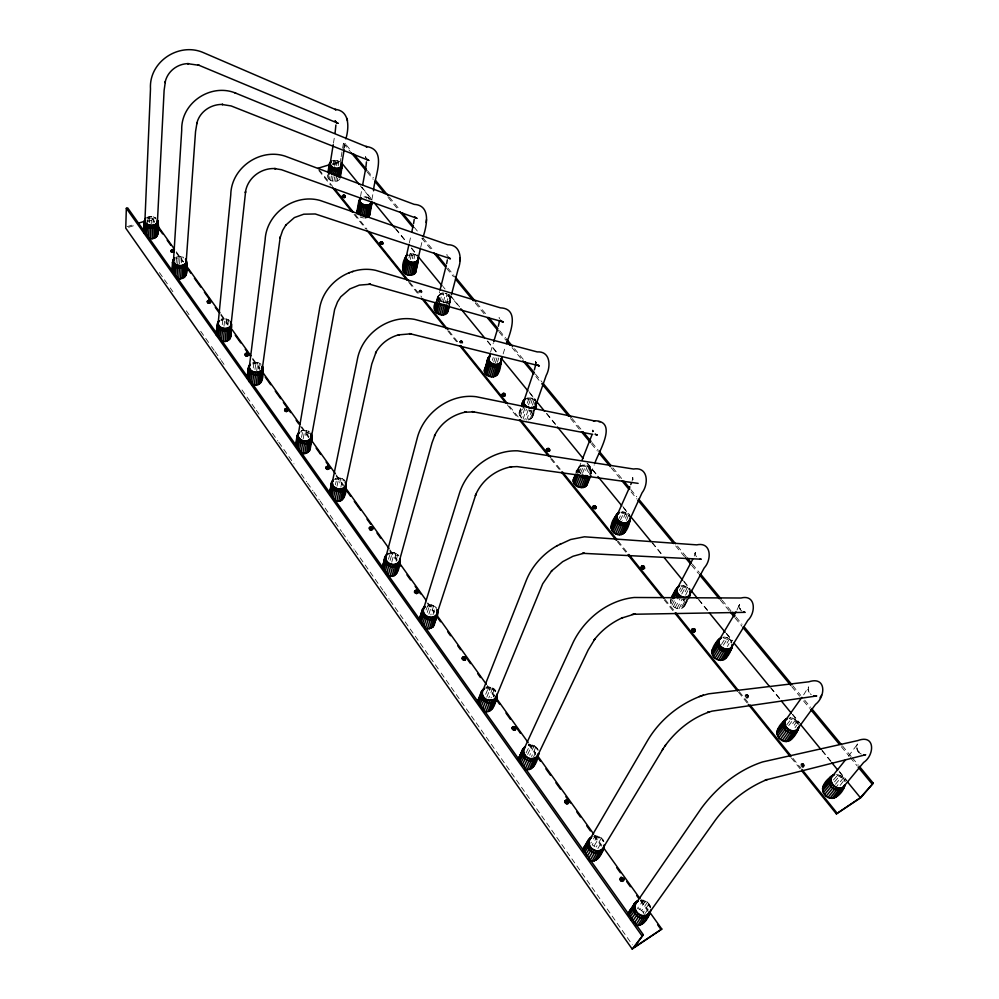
<?xml version="1.0" encoding="UTF-8"?>
<svg xmlns="http://www.w3.org/2000/svg" width="999" height="999" viewBox="0 0 999 999"><rect width="100%" height="100%" fill="white"/><g stroke="black" fill="none" stroke-linecap="round" stroke-linejoin="round"><path stroke-width="0.75" stroke-dasharray="5 3.75" d="M591.545 470.741L591.408 473.988C593.893 463.336 576.086 461.763 575.961 472.889M446.503 303.596L448.501 294.742L449.575 297.415L448.052 303.271M309.865 433.566L304.458 431.506L300.662 432.092L301.273 430.731L304.77 430.194L308.291 431.131L307.242 438.336M578.821 467.332L578.771 471.453L577.559 473.239L577.11 470.154L579.707 466.258M227.959 324.101L228.284 321.079L224.625 320.092L220.929 320.554L221.391 319.093L226.548 318.956L225.899 326.461M396.103 561.263L397.652 554.42L394.305 552.697L390.547 552.547L388.436 559.228M449.1 301.361L447.877 302.01L447.714 304.183L449.051 303.471L449.1 301.361L450.537 299.375L449.587 295.779M338.186 165.759L338.748 161.151L332.742 160.602M534.415 410.651L532.367 417.632L528.446 419.992L531.868 410.114L528.221 409.89L524.825 419.78M146.803 217.42L151.536 216.496L151.186 224.238M147.665 223.052L148.214 216.82M524.875 408.241L521.515 418.131L518.981 414.036L520.479 408.354M149.413 222.702L149.825 216.508M154.445 222.452L152.685 218.818L147.003 220.554M153.084 223.002L153.222 216.783L151.536 216.496M535.926 363.848L536.013 362.425L535.901 363.474M257.742 362.412L260.801 363.948L260.976 365.497L255.732 363.499L251.985 364.011L252.51 362.587L257.742 362.412L256.681 371.278M340.871 487.162L342.457 478.696L337.038 477.847L335.327 484.827M747.702 697.964L747.751 694.867L745.316 695.017L744.917 696.016L746.465 697.939L747.702 697.964L748.251 695.479M176.061 262.862L176.761 256.718L178.384 256.368L183.404 257.23L183.354 261.875M177.722 264.023L178.384 256.368M368.394 199.126L368.494 197.59L363.861 196.753M179.595 263.998L180.12 256.343M181.543 262.774L181.818 256.643M495.629 691.82L495.729 690.534L492.732 687.949L488.886 686.937L486.101 688.124L492.382 689.023L495.629 691.82L493.556 696.915M432.992 614.71L435.239 606.743L431.818 604.969L428.009 604.832L426.024 609.964M803.458 767.12L803.483 763.923L800.948 764.023L800.561 765.084L802.197 767.107L803.458 767.12L804.008 764.56M447.877 302.01C440.309 306.031 433.304 292.382 443.956 293.032L441.595 301.76M438.411 298.464L437.437 300.324L437.212 297.69L438.736 294.955M222.253 324.687L223.039 318.706M591.096 469.305L589.248 475.024M224.001 326.149L224.8 318.669M408.916 257.967L410.164 253.571L414.885 254.395L413.698 260.352M337.287 160.614L336.351 166.683M306.593 430.482L305.157 439.085M253.222 368.044L254.183 362.175M254.957 369.468L255.956 362.113M258.853 368.968L259.39 363.037M396.091 553.384L394.056 561.513M462.724 342.969L462.05 340.846L459.602 341.908L461.925 343.456L462.724 342.969L462.425 341.321M533.628 756.942L537.3 748.376L534.203 745.691L528.321 744.879M366.783 198.526L367.008 197.028M590.247 467.957L587.749 474.937M340.11 178.609C337.5 183.117 329.757 181.818 327.572 177.485L328.059 174.45M333.441 143.194L334.628 135.802M328.246 178.621L328.983 174.063M329.308 179.633L329.795 176.611M330.681 180.469L331.418 175.924M333.241 164.86L334.178 160.327M332.255 181.056L333.004 176.511M334.665 166.383L335.726 160.327M421.89 292.345L421.216 290.259L418.843 291.308L421.079 292.807L421.89 292.345L421.59 290.709M333.941 181.368L334.69 176.823M335.627 181.356L336.376 176.823M327.51 175.175L327.572 177.485M337.175 181.056L337.687 178.022M340.397 161.413L340.909 158.391M341.159 156.868L343.431 143.269L344.58 142.932L351.536 151.349M343.581 148.839L344.58 142.932M592.732 431.98L592.969 430.169L593.131 431.743M344.405 148.214L345.904 139.348M533.816 400.924L534.065 399.475L530.993 397.964L527.647 397.752L526.86 399.051L530.494 399.275L533.816 400.924L532.355 405.157M301.486 437.412L302.959 430.282M303.197 438.773L304.77 430.194M340.721 478.034L338.998 486.451M494.405 689.085L491.083 697.901M360.514 196.528L362.137 187.712M371.853 199.613L373.264 192.283M433.641 605.669L430.844 614.897M337.013 486.138L338.873 477.747M413.361 253.833L412.05 259.728M626.485 520.417L628.633 514.947L624.138 512.1L622.377 511.813L619.118 518.381M409.34 242.794L411.039 235.19M410.302 259.428L411.75 253.546M420.679 247.465L422.789 238.361M589.023 466.758L585.876 475.024M436.476 300.624L438.199 296.041M436.675 300.924L437.787 296.516L439.647 294.068M437.3 301.423L439.622 291.608M438.261 302.185L440.884 293.419M439.86 301.798L442.357 293.069M443.356 302.06L445.591 293.319L447.14 293.906L445.03 302.697M448.838 304.545L451.036 296.303M449.275 305.419L450.636 298.189M449.837 304.245L450.312 296.953M645.329 913.236L650.099 905.781L647.502 902.172L641.533 899.824M390.085 560.464L392.42 552.41M532.617 398.576L530.307 405.594M391.758 562.15L394.305 552.697M535.914 746.865L531.568 756.543M632.105 481.031L632.792 477.485L633.041 479.845M597.639 836.013L592.145 844.829L597.764 848.713L602.572 840.696L602.872 839.622L601.41 838.024L595.579 835.738L590.721 843.193M670.791 598.601C669.005 602.946 672.914 607.404 677.01 608.441C684.814 610.864 686.35 600.861 689.41 596.316M419.98 292.719L419.967 290.172M685.614 595.179L688.823 588.623L687.512 587.325L682.367 585.364L679.332 590.347M490.571 352.147L493.231 343.294M492.37 360.364L493.244 357.492M627.372 513.711L624.512 520.429M460.801 343.381L460.776 340.759M493.731 362.113L495.054 357.804M495.454 362.762L497.227 357.018M497.427 362.275L498.751 357.967M503.134 353.933L505.419 346.566M427.222 612.487L429.895 604.682M428.883 614.135L431.818 604.969M492.732 687.949L488.786 697.964M518.981 414.036L521.84 405.544M519.393 415.509L522.739 405.594M520.254 416.895L523.613 407.005M527.197 403.221L529.295 397.677M523.064 419.118L526.448 409.228M528.546 404.932L530.993 397.964M526.66 420.079L530.069 410.202M532.942 414.885L530.394 410.814L531.868 406.581M534.103 404.97L535.077 402.147M530.069 419.53L533.503 409.652M532.517 413.424L533.503 410.601M531.406 418.731L534.84 408.853M532.367 417.632L535.814 407.754M591.533 472.14L590.209 474.513M587.524 465.821L584.827 472.627M803.571 765.758L802.122 765.259L802.709 763.648M730.918 640.147L731.917 641.695L731.518 643.119L728.958 639.984L723.264 637.799L724.312 636.8L726.136 637.062L730.918 640.147L727.372 646.49M798.139 722.764L797.614 724.088L794.904 720.766L789.023 718.506L790.221 717.607L793.93 718.593L797.065 721.116L798.775 724.512M439.398 302.747L440.209 300.699M485.651 694.317L488.886 686.937M486.763 697.177L490.859 687.225M576.361 473.101L578.571 467.594C582.929 464.21 590.309 467.12 591.42 472.452L590.284 475.199M579.108 467.47L580.806 463.224M577.147 473.626L580.943 465.459M578.783 473.126L582.454 464.997M649.013 903.833L643.269 912.399L644.43 914.497M580.594 473.026L584.128 464.91M582.467 473.326L585.864 465.184M519.043 412.599L520.541 410.214L525.274 408.878M590.796 473.289L594.293 464.81M744.917 696.016L747.002 694.605M694.268 556.031L695.329 552.385L696.678 556.918A7.105 6.606 -86.2 0 1 695.154 553.608L695.117 552.959L695.142 553.596A7.093 6.781 -69.8 0 0 696.628 556.868M687.512 587.325L684.19 593.768M746.465 697.939L747.789 696.603M625.836 512.737L622.24 520.729M534.203 745.691L529.72 755.281M601.41 838.024L596.191 846.99M620.404 520.029L624.138 512.1M802.197 767.107L802.809 765.746M438.224 301.611L439.135 299.65M526.073 752.946L530.269 744.667M527.659 754.482L532.28 744.942M848.476 756.168L857.055 744.717L857.354 750.199L861.737 754.295A7.905 7.33 59.5 0 1 856.692 748.226L856.63 747.514L856.68 748.226A7.892 7.517 54.6 0 0 861.712 754.295M840.147 785.439L844.542 779.57L841.932 776.373L836.4 774.237M449.051 303.471L450.611 301.323L450.537 299.375M729.557 638.798L725.137 646.303M797.065 721.116L792.107 728.308M748.476 696.103L747.751 694.867M335.339 478.334L334.653 479.645L338.499 479.008L342.382 480.032M736.975 610.064L739.16 605.169L740.634 609.914A7.28 6.831 84.9 0 1 739.048 606.493L738.998 605.831L739.035 606.48A7.243 7.03 -82 0 0 741.957 611.126M670.391 601.848L671.778 599.25M670.953 603.571L673.026 599.675M671.977 605.194L674.75 599.999M680.569 591.945L684.165 585.639M673.401 606.605L678.271 597.514M681.768 593.968L685.926 586.313M675.112 607.704L680.007 598.638M677.01 608.441L681.917 599.363L685.764 599.512L680.831 608.578M678.97 608.728L683.89 599.662M685.164 604.095L686.5 599.8M682.479 607.979L687.424 598.913M683.816 606.98L688.761 597.914M684.727 605.656L689.685 596.59M856.343 746.191L857.604 743.943M437.087 298.988L438.086 297.24M419.343 290.634L420.579 290.047M594.28 845.666L599.625 836.787M721.44 644.43L726.136 637.062M723.376 645.167L727.921 637.749M647.502 902.172L641.645 910.601L643.269 912.399M856.705 745.454L857.217 744.617M843.418 777.846L837.05 785.901M388.823 553.084L388.037 554.308L391.933 553.571L397.614 555.756M795.629 719.692L790.559 726.773M419.093 292.133L419.817 291.059M643.631 900.087L637.487 908.366L639.672 909.227L645.666 900.886M803.646 694.867L808.528 686.825L808.216 689.822L809.852 693.343A7.617 7.155 68.4 0 1 808.166 689.76L808.104 689.06L808.141 689.747A7.592 7.355 65.8 0 0 811.25 694.655M459.89 342.769L460.651 341.708M786.737 724.824L792.082 717.881M788.735 725.586L793.93 718.593M795.004 727.697L796.74 725.299M577.085 471.69L578.346 470.017M460.102 341.208L461.401 340.634M833.416 779.969L838.298 774.512M577.11 470.154L578.359 468.618M834.515 781.917L840.184 775.236M835.451 784.302L841.932 776.373M745.366 697.165L746.103 695.429M801.048 766.295L802.122 765.259M418.843 291.308L419.667 290.572M802.035 763.623L803.483 763.923M459.602 341.908L460.489 341.183M461.201 342.07L462.362 341.82M420.354 291.421L421.503 291.196M438.786 295.554C442.582 293.182 448.301 294.705 450.362 298.689M800.561 765.084L801.822 764.535M127.098 226.636L134.203 224.463M331.993 163.973L338.998 161.838M128.584 227.285L135.652 225.112M146.965 221.653L152.635 219.917M332.53 164.835L339.885 162.575M408.004 255.357L411.313 254.982L416.158 256.793M176.361 258.229L180.007 257.829L183.579 258.791M147.864 218.369L151.473 218.007L156.406 219.855M745.316 695.017L746.353 694.829M800.948 764.023L802.06 763.898M427.285 605.943L431.431 606.093L435.139 608.016M333.728 161.826L338.686 162.725M640.496 900.461L646.977 903.009L649.8 906.93M594.655 836.488L599.05 837.624L602.572 840.696M529.507 745.566L533.766 746.678L537.125 749.575M681.418 586.438L685.264 587.462L688.423 589.984M621.553 512.986L625.312 513.986L628.334 516.371M363.524 218.007L360.202 217.095M420.354 290.434L422.028 291.546M461.126 340.984L462.837 342.133M746.403 694.642L747.639 695.067M153.222 216.783L156.069 218.194M226.548 318.956L229.558 320.467M837.162 775.336L841.108 777.372L843.93 780.831M338.748 161.151L340.01 161.913M368.494 197.59L370.791 199.338M414.885 254.395L417.27 256.231M528.846 409.84L530.394 410.814M308.291 431.131L309.752 432.092M342.457 478.696L345.117 480.944M639.672 909.227L641.645 910.601M746.378 696.116L747.04 696.59M534.065 399.475L535.227 400.611M397.652 554.42L398.876 555.744M435.239 606.743L436.513 608.116M367.432 170.604L373.389 177.822M389.298 197.078L400.224 210.327M414.135 227.173L418.119 231.98M423.077 237.999L434.016 251.236M447.927 268.094L453.883 275.312M476.748 302.984L487.674 316.233M499.6 330.669L505.569 337.887M514.51 348.726L523.451 359.553M535.377 374.001L542.332 382.417M572.14 418.519L581.093 429.358M592.02 442.594L597.976 449.812M612.887 467.869L622.827 479.907M630.781 489.535L636.738 496.753M677.484 546.091L686.425 556.93M692.382 564.148L699.35 572.564M722.202 600.249L731.143 611.076M736.113 617.095L742.07 624.325M792.756 685.701L800.711 695.329M804.682 700.137L810.639 707.354M842.444 745.866L851.385 756.705M852.384 757.904L858.341 765.122M343.431 143.269L350.374 151.686M367.232 172.115L373.176 179.333M388.062 197.365L397.977 209.378M421.778 238.237L432.692 251.461M446.578 268.281L453.521 276.698M475.337 303.147L485.252 315.16M499.138 331.993L506.081 340.409M512.037 347.615L521.953 359.64M535.839 376.473L540.796 382.48M570.554 418.544L579.482 429.358M591.383 443.781L597.327 450.999M611.213 467.819L621.128 479.845M631.056 491.87L637 499.075M675.686 545.953L684.602 556.78M691.545 565.197L698.488 573.601M720.316 600.049L729.245 610.864M735.189 618.081L742.132 626.498M791.72 686.6L799.662 696.216M803.621 701.023L809.577 708.229M841.308 746.703L849.25 756.318M850.236 757.517L857.179 765.933M362.1 187.5L371.978 199.588M395.679 228.584L406.543 241.87M411.476 247.914L417.407 255.17M443.081 286.588L445.054 288.998M450.986 296.253L459.865 307.13M487.524 340.959L497.402 353.034M529.008 391.708L535.914 400.162M546.778 413.449L556.655 425.537M587.275 462.999L598.139 476.286M622.827 506.493L629.745 514.947M652.459 542.744L663.324 556.031M684.065 581.406L689.984 588.661M698.875 599.525L707.767 610.401M726.523 633.366L732.454 640.609M770.966 687.737L780.843 699.824M792.694 714.322L799.612 722.776M822.327 750.561L831.218 761.438M839.11 771.103L847.015 780.768M360.127 185.552L371.965 200.037M395.654 229.021L406.506 242.295M411.438 248.339L417.357 255.582M448.926 294.218L459.777 307.492M487.412 341.296L497.277 353.371M529.832 393.219L535.751 400.462M546.603 413.736L556.468 425.811M587.05 463.236L596.927 475.312M623.563 507.904L629.482 515.147M652.172 542.919L663.024 556.206M683.741 581.555L689.66 588.798M698.551 599.662L707.429 610.526M726.173 633.466L732.092 640.709M770.566 687.799L780.431 699.874M792.269 714.36L799.175 722.814M821.877 750.586L830.756 761.45M839.635 772.314L846.54 780.768M803.308 764.06L804.183 765.134M318.968 169.48L332.655 186.476M355.144 214.41L366.87 228.983M409.877 282.405L421.615 296.978M448.976 330.981L458.753 343.132M509.59 406.281L519.368 418.419M551.623 458.491L561.401 470.641M618.094 541.071L627.872 553.209M665.009 599.363L674.787 611.5M739.297 691.645L748.101 702.584M793.069 758.441L800.886 768.156M318.806 170.554L330.544 185.14M354.033 214.335L365.771 228.921M408.816 282.43L419.58 295.816M447.952 331.081L457.742 343.244M507.642 405.269L518.406 418.643M550.686 458.778L560.476 470.929M617.22 541.47L626.997 553.633M664.185 599.85L673.963 612M738.536 692.27L747.352 703.221M791.37 757.941L800.174 768.893M152.685 218.818L154.495 221.353M176.323 251.798L183.591 261.938M220.866 313.936L228.147 324.088M252.685 358.329L259.965 368.481M301.785 426.823L309.053 436.963M336.326 475.012L343.606 485.164M389.972 549.85L397.252 559.989M428.159 603.109L434.528 611.987M487.25 685.551L494.53 695.704M529.07 743.893L535.439 752.771M594.53 835.214L601.81 845.354M640.908 899.899L648.176 910.039M176.249 252.872L182.605 261.75M220.754 314.997L228.009 325.137M252.535 359.365L259.802 369.505M300.674 426.548L308.853 437.962M336.101 475.986L343.369 486.126M389.685 550.786L396.953 560.926M426.923 602.759L434.19 612.899M486.875 686.425L494.13 696.565M528.646 744.73L535.914 754.869M594.043 836.001L601.311 846.153M640.371 900.661L648.538 912.062M159.415 272.565L169.281 286.601M170.18 287.874L172.877 291.696M186.338 310.826L189.023 314.66M200.699 331.243L210.564 345.279M211.463 346.553L214.161 350.374M215.06 351.648L220.442 359.303M221.341 360.577L224.026 364.41M241.983 389.922L255.444 409.053M256.331 410.327L259.028 414.16M272.49 433.291L277.872 440.946M278.771 442.22L294.031 463.911M301.211 474.113L306.593 481.768M307.492 483.041L312.874 490.696M313.773 491.97L319.156 499.625M320.055 500.899L341.596 531.518M342.495 532.792L347.877 540.447M348.776 541.72L354.158 549.375M355.057 550.649L382.879 590.197M383.778 591.47L389.16 599.125M390.06 600.399L440.309 671.827M441.208 673.101L475.312 721.578M476.211 722.851L632.367 944.817M688.823 588.623L689.785 590.122M683.491 599.075L685.089 602.397M628.633 514.947L629.532 516.346M578.771 471.453L579.632 472.814M602.872 839.622L603.896 841.483M537.3 748.376L538.249 750.112M536.026 362.912L535.839 361.925L535.951 363.024M844.542 779.57L845.216 781.405M650.099 905.781L650.686 907.879M748.263 696.166L748.501 697.24M804.033 765.296L804.232 766.345M154.77 217.37L154.982 218.956M228.172 319.568L228.284 321.079M421.029 291.471L421.079 292.807M499.1 317.407L499.088 317.395A6.469 5.619 -58 0 0 499.5 318.893M446.89 254.508L446.878 254.495A6.319 5.207 -68.2 0 0 447.315 255.969M343.956 479.695L344.006 481.106M461.875 342.12L461.925 343.456M450.012 300.462L450.037 302.497M369.78 198.364L369.792 199.987M332.892 160.777A5.794 3.859 11 0 1 339.81 162.038M147.003 217.595A6.281 4.333 5.2 0 1 155.844 218.331M363.948 196.953A5.869 3.996 11.9 0 1 370.554 199.413M175.549 257.517A6.369 4.495 5.7 0 1 183.229 257.405M365.909 157.879A6.056 4.895 -56.6 0 1 365.572 156.531L365.584 156.543A6.069 4.77 -66.8 0 0 365.971 157.917M680.781 585.776A6.918 5.407 29.2 0 1 689.497 590.184M485.389 688.049A7.393 6.381 24.4 0 1 495.442 690.684M722.702 637.237A7.105 5.582 32.5 0 1 731.63 641.758M528.446 745.204A7.592 6.618 30.2 0 1 537.924 750.199M620.804 512.187A6.681 5.157 24.8 0 1 629.245 516.408M428.109 605.132A7.155 6.031 17.7 0 1 436.226 608.254M448.314 294.88A6.094 4.358 14.7 0 1 446.303 302.148M444.767 302.185A6.094 4.358 14.7 0 1 438.386 297.265A6.094 4.358 14.7 0 1 443.981 293.256M445.542 293.519A6.094 4.358 14.7 0 1 447.015 294.081M252.672 362.799A6.593 4.945 7.6 0 1 260.577 364.111M410.252 253.783A6.006 4.208 13.5 0 1 417.033 256.318M221.541 319.305A6.506 4.758 6.7 0 1 229.32 320.617M790.284 717.919A7.43 5.819 37.6 0 1 798.438 724.512M593.731 836.338A7.955 6.943 40.1 0 1 603.558 841.583M301.436 430.956A6.743 5.245 9.4 0 1 309.528 432.255M526.336 398.376A6.356 4.745 18.9 0 1 534.977 400.711M335.514 478.571A6.856 5.457 11 0 1 344.842 481.056M535.939 362.812A6.581 5.832 -58.8 0 1 535.501 361.263L535.501 361.263A6.581 5.694 -71.1 0 0 535.988 362.837M581.043 473.851A6.543 4.995 22.2 0 1 579.944 466.458A6.543 4.995 22.2 0 1 588.836 466.933A6.543 4.995 22.2 0 1 589.959 474.325M388.998 553.334A7.03 5.794 14.5 0 1 398.589 555.869M593.056 431.655A6.756 6.169 -60.6 0 1 592.582 430.045L592.582 430.045A6.756 6.019 -74.3 0 0 593.094 431.668M836.475 774.562A7.68 5.982 40.9 0 1 844.892 781.393M641.583 900.199A8.254 7.143 46.4 0 1 650.312 907.879M739.472 604.445L739.01 606.106L739.472 604.445M632.492 478.109L632.479 478.096A6.881 6.406 -62.7 0 0 632.966 479.757A6.881 6.256 -77.7 0 1 632.492 478.109"/><path stroke-width="1.5" d="M180.582 278.796C189.286 277.497 187.687 265.509 185.739 259.141C188.062 262.213 184.54 265.722 181.331 265.734L180.582 278.796L178.709 278.833L176.86 278.521L177.872 265.472C174.738 264.947 171.566 261.064 174.226 258.242L172.49 262.375L172.015 270.08M310.889 433.291L311.651 437.537L308.429 440.721L306.606 453.084L304.782 453.583L300.849 453.371L303.084 440.984C299.513 440.284 296.204 435.976 298.726 432.604L297.14 435.527L295.654 444.343M695.217 631.193L694.492 628.858L692.145 629.058L691.72 629.994L693.206 631.83L694.417 631.88L695.217 631.193L694.967 629.445M595.541 850.948L589.847 860.951C598.376 862.786 602.909 852.159 604.445 845.491C601.922 857.816 582.617 847.177 590.334 837.961L583.154 848.663L588.96 838.898L591.795 836.75L587.424 842.944M644.555 567.32L643.081 565.809L641.545 566.283L641.483 568.219L642.519 568.931L644.517 568.344L643.793 566.058M587.462 482.08C587.562 493.069 567.632 485.489 574.712 477.247M595.154 508.728L595.242 505.894L592.619 506.993L595.154 508.728L595.953 508.141L595.679 506.431M417.969 257.367L418.156 259.69L416.695 261.588L414.285 274.076C400.124 279.595 400.299 262.287 407.467 254.508M340.996 162.849L341.695 166.021L338.986 168.269L337.937 176.511M501.211 360.115C500.611 365.896 500.299 375.149 493.556 376.823C489.71 377.322 485.039 375.137 484.303 371.029L487.974 358.329L489.91 355.856C481.818 362.075 495.504 371.416 500.599 364.548L500.849 358.816M340.584 500.849C346.403 497.327 346.641 488.561 345.879 482.367L345.304 486.713L342.757 488.711L340.584 500.849L334.752 501.198L337.35 489.011L332.929 486.088L332.105 481.668L329.47 491.995M496.391 697.414C495.854 703.746 492.032 713.786 483.853 711.463L488.174 700.436L493.856 699.874L496.99 695.766L496.353 699.288L491.545 709.69M230.607 321.566C233.017 324.7 229.67 328.546 226.273 328.621L225.112 341.471L223.214 341.533L221.316 341.208L222.752 328.371C219.455 327.784 216.234 323.763 218.843 320.741L217.083 324.987L216.346 332.567M435.889 615.846L432.817 627.235L427.31 629.095L430.781 617.569C434.94 617.994 439.073 613.848 437.362 609.69L437.699 614.822L432.817 627.235M536.426 403.234L534.84 408.853L536.338 406.443L536.026 401.885L536.338 406.443L535.352 409.265M643.718 568.98L644.255 566.62M661.813 929.058L634.165 947.364L643.319 934.739L127.672 207.904L126.336 208.304L125.749 228.147L632.192 949.05L661.813 929.058L649.999 912.574M451.436 294.792L458.104 269.255C461.938 259.927 461.288 244.705 447.839 244.718L320.267 200.512C294.73 193.157 266.271 213.299 265.122 240.097L249.325 366.883M538.673 753.496C537.812 760.389 533.828 771.565 524.975 769.467L529.82 758.815L535.576 758.179L538.673 753.845L532.754 767.544M371.715 201.536L371.016 203.596L368.868 204.97L366.783 217.657M335.889 124.987L335.102 132.842M529.82 758.815C524.687 757.741 521.103 750.848 525.087 746.678L522.714 749.337L518.131 759.802L522.714 749.337L524.025 748.151M624 879.669L623.638 878.858L621.753 879.582L621.828 877.497L620.991 877.409L620.004 879.669L620.866 880.881L622.24 881.355L624 879.669L623.376 878.034L620.991 877.409M256.156 385.152C264.335 383.803 263.212 372.714 262.55 366.396L261.825 370.304L257.617 372.465L256.156 385.152L252.297 384.915L254.046 372.24C250.637 371.603 247.39 367.482 249.962 364.323L248.451 367.207L247.065 377.61M143.656 230.12L143.981 222.327L145.679 218.269M143.731 232.979L144.318 221.079L145.13 219.955M144.418 232.667L144.942 219.305M144.942 220.492L150.487 88.886C148.776 61.551 179.208 41.821 203.609 52.722L336.064 109.79L334.965 109.353C349.75 110.514 349.026 127.335 346.154 137.862M145.479 233.778L146.316 223.826L145.342 222.802M524.025 399.9L523.476 402.422L524.662 405.07L523.613 407.005L522.327 404.133L522.914 401.386L524.912 398.901L522.914 401.386L521.49 405.631M694.417 631.88L694.954 630.107M146.816 236.239L147.627 224.663L146.316 223.826M535.814 407.754L535.901 405.769M144.63 220.467C141.334 228.234 156.793 230.969 158.242 223.501L157.63 220.354C159.078 226.985 160.215 239.76 150.25 238.736L150.874 225.549L147.627 224.663M152.098 238.724L152.597 225.524L155.619 224.6L157.767 221.553M153.846 238.361L154.208 225.2M155.369 237.7L155.619 224.6M156.568 236.763L156.731 223.739M157.305 224.076L164.111 90.422L165.359 81.656L165.072 82.605C167.133 71.566 177.41 63.599 188.499 63.636L187.562 63.661L199.126 65.31L197.977 64.86L337.949 123.252A5.957 4.733 -56.4 0 1 336.788 122.79M157.355 235.639L158.092 222.215L157.455 220.966M492.694 708.179L493.444 704.47M396.678 564.06L393.918 575.811L387.974 576.248L391.158 564.447C394.98 565.646 400.212 563.324 400.025 558.853C399.9 564.66 399.175 572.415 393.918 575.811M498.014 373.326L498.089 371.94M488.174 700.436C483.216 699.45 479.707 692.744 483.728 688.823L481.443 691.47L477.934 700.411L479.095 698.9M416.695 261.588L415.472 262.213L412.949 274.737M500.636 362.537L496.503 375.624M366.458 161.888L365.896 167.32M423.151 236.838C426.585 226.161 431.518 205.407 414.198 204.37L284.977 156.106C259.777 147.939 231.119 167.982 230.781 194.793L218.169 323.201A6.506 4.758 6.7 0 0 226.186 328.384A6.506 4.758 6.7 0 0 230.319 321.666M538.099 755.581L537.986 757.404C533.716 765.246 520.479 759.64 522.077 751.211L523.439 749.874M172.178 271.428L173.489 259.328M172.827 272.715L173.938 262.949M173.501 260.552L181.731 130.095C180.794 102.785 210.989 82.78 235.764 93.157M499.737 363.499C495.467 366.87 486.326 362.562 489.011 356.818M565.746 800.199L568.256 801.061L568.106 803.496L566.883 803.933L564.722 802.322L564.797 801.036L566.495 800.199L564.797 801.036M568.643 802.359L568.244 801.51L566.371 802.172L565.933 800.711M173.913 273.863L174.95 264.011M484.303 371.029L488.499 357.967M175.349 274.8L176.286 264.872M177.872 265.472L179.595 265.759L178.709 278.833M308.429 440.721L306.73 441.183L304.782 453.583M495.329 698.813L495.192 700.811C488.861 707.467 475.674 697.24 482.654 690.209M182.342 278.421L182.967 265.384M183.878 277.722L184.378 264.735M185.077 276.748L185.489 263.848M186.201 261.538L195.542 131.581L196.978 122.865L196.716 123.864C199.201 111.838 211.026 103.908 222.977 104.458L221.94 104.47L231.156 105.944L368.743 160.364A6.056 4.895 -56.6 0 1 366.596 159.016A6.069 4.77 -66.8 0 0 368.768 160.377M185.851 275.562L186.338 260.327M338.986 168.269L337.55 168.544L336.376 176.823M172.477 252.372L171.766 249.812L173.014 249.6L174.213 251.511L171.403 251.998L170.866 251.248L171.766 249.812M434.428 616.82L431.243 628.296M549.65 450.724L548.951 448.526L546.391 449.612L548.838 451.286L549.65 450.724L549.363 449.038M208.841 303.209L209.902 300.736L208.654 300.312L207.417 301.223L207.73 302.834L209.965 302.997L210.577 302.297L209.902 300.736M430.781 617.569C425.299 617.857 420.117 610.626 424.8 606.381L422.627 609.015L419.455 618.718M342.757 488.711L341.046 489.198L338.736 501.386M368.868 204.97L367.42 205.27L365.222 217.994M436.101 302.098C428.234 311.251 445.342 321.079 448.039 310.264M226.273 328.621L224.5 328.659L223.214 341.533M513.136 726.673L515.571 727.522L515.372 729.807L514.16 730.207L512.075 728.671L512.187 727.447L513.811 726.61L512.187 727.447M515.934 728.746L515.496 727.859L513.648 728.458L513.249 727.072M459.777 260.864L459.877 259.628M459.902 259.315L460.027 258.054M246.691 356.144L247.764 353.596L246.491 353.159L245.192 354.058L245.554 355.756L246.691 356.144L248.439 355.169L247.764 353.596M216.496 332.692L217.233 325.125M216.396 335.502L217.857 323.177M217.233 335.352L218.681 325.736M414.198 219.505L413.561 223.726M218.369 336.551L219.73 326.86M619.168 512.412C613.361 517.045 606.58 529.133 615.534 533.816C625.024 538.473 629.882 525.387 630.007 517.832M219.718 339.036L221.116 327.759M397.352 571.903L397.527 570.179M536.85 759.003L537.037 757.055M498.501 364.198L495.167 376.386M225.112 341.471L226.898 341.046L227.934 328.234M257.617 372.465L255.831 372.527L254.233 385.227M414.285 274.076L415.272 273.139L418.256 261.651L418.269 258.541M226.898 341.046L228.446 340.284L229.358 327.535M228.446 340.284L229.633 339.235L230.469 326.561M231.131 324.101L245.604 191.583L245.354 192.745C247.178 178.059 261.164 167.482 275.674 168.619L274.5 168.581L281.443 169.705L416.795 218.294M230.969 330.644L230.694 336.588L229.633 339.235M231.293 327.622L231.244 322.827M230.407 337.974L231.618 324.6M230.694 336.588L231.443 324.126M286.338 411.588L287.412 408.966L286.114 408.516L284.777 409.415L285.177 411.201L286.338 411.588L288.087 410.552L287.412 408.966M399.862 560.439L400.012 562.3C396.041 573.538 377.123 562.025 387.362 553.995M415.272 273.139L415.984 270.754M391.158 564.447C387.262 563.611 383.878 558.99 386.263 555.219M426.161 222.54L426.286 221.366M426.348 220.754L426.473 219.555M505.194 395.616L504.507 393.456L502.01 394.53L504.395 396.141L505.194 395.616L504.907 393.956M415.472 262.213L413.998 262.537L411.376 275.112M630.019 519.305L629.37 522.577C624.25 530.731 609.328 519.73 617.931 513.249M149.188 225.25L148.426 238.424L150.25 238.736M413.998 262.537C410.189 263.249 404.021 259.678 406.556 255.357M463.236 656.955L465.621 657.767L465.372 659.939L464.173 660.302L462.162 658.828L462.3 657.679L463.861 656.818L462.3 657.679M465.284 657.305L464.41 658.828L463.286 657.255M327.684 469.418L328.771 466.708L327.447 466.246L326.049 467.145L326.498 469.018L327.684 469.418L329.445 468.306L328.771 466.708M394.942 564.61L392.058 576.411M603.908 847.352L603.696 849.1L597.739 858.79M247.34 376.161L249.25 365.534M247.477 377.597L249.213 368.231M247.927 376.348L248.289 373.364M248.851 368.881L249.226 365.896L250.424 364.81M248.202 379.008L249.875 369.53M493.856 699.874L489.972 710.851M249.176 381.743L250.961 370.679M250.699 382.742L252.385 371.603M344.043 497.215L346.166 483.866M257.954 384.702L259.29 372.053M337.55 168.544L335.989 168.544L334.94 175.3M259.503 383.903L260.727 371.316M262.45 367.732L280.269 236.863L280.032 238.087L282.617 230.457L286.014 224.763L285.589 225.262L294.405 217.57L303.771 214.198L315.259 213.973L450.324 258.654A6.306 5.332 -57.3 0 1 448.002 257.168M260.702 382.804L261.825 370.304M261.888 375.587L261.451 381.481M262.287 372.615L262.887 368.144L262.15 366.733M371.091 530.119L372.352 527.947L371.591 526.885L370.329 527.11L372.59 527.884L372.852 528.933L371.091 530.119L369.88 529.707L369.38 527.734L370.829 526.848M306.73 441.183L304.907 441.271L302.822 453.683M370.092 204.395L368.107 217.045L369.705 215.11L369.593 212.712M369.106 216.171L371.603 202.198L370.167 209.715M345.979 485.352L346.203 487.262C342.782 496.715 325.249 488.798 332.779 480.307L329.845 491.77M414.51 592.145L414.66 591.058L416.933 590.222L418.219 592.282L417.644 593.231L416.446 593.556L414.51 592.145L416.158 590.184M628.433 523.813L629.595 520.654M356.743 212.799L358.841 201.086L361.188 197.615L359.702 199.388L357.018 214.023L356.918 211.626L358.529 209.703M371.016 203.596L371.128 205.657C367.145 210.302 355.557 205.757 359.702 199.388M432.692 617.407L429.37 628.933M367.42 205.27L365.846 205.27L363.811 216.508M416.446 593.556L417.557 590.671M306.606 453.084L309.353 451.036L310.314 448.089M309.353 451.036L311.875 436.113M690.109 595.017L690.321 591.695L688.761 597.914L690.384 593.269M341.046 489.198L339.21 489.31L336.75 501.498M535.576 758.179L531.181 768.768M327.997 172.14L329.208 164.548L331.518 161.139M328.296 172.927L330.02 162.825M330.12 163.898L333.204 144.668M328.983 174.063L330.706 166.009L330.07 164.96M310.976 438.836L311.176 440.884C306.356 448.027 291.533 439.81 299.088 432.954M330.582 161.888C323.364 170.167 343.993 175.262 341.87 164.972M497.015 364.598L493.556 376.823M602.872 848.963L602.572 850.836C596.266 857.641 584.053 848.863 587.837 840.634L589.285 839.56M330.294 173.576L331.693 166.945L330.706 166.009M331.668 174.413L332.954 167.72L331.693 166.945M333.254 175L334.428 168.257L332.954 167.72M689.685 596.59L689.984 594.705M643.456 922.976L649.937 913.623L650.224 911.95L645.941 915.771L641.808 915.796L635.489 925.311C643.868 926.922 649.15 916.945 650.724 909.977M339.011 177.435L340.209 167.72M464.173 660.302L464.41 658.828M341.433 165.946L344.156 149.688M340.01 176.598L341.621 163.898M295.929 445.916L297.153 438.486M298.351 433.978L319.38 310.015C322.59 283.903 350.237 264.473 375.799 270.379L500.487 307.867C520.167 308.566 510.177 333.554 506.343 343.619M447.34 259.915L446.628 263.724M296.703 447.415L298.776 438.149M297.927 448.726L299.9 439.36M369.205 528.771L370.254 527.235L369.38 527.734M299.263 451.223L301.373 440.334M412.412 262.562L409.652 275.137M499.475 321.029L498.326 326.261M844.892 784.814C843.356 793.481 831.867 804.058 824.562 794.555C818.618 786.95 827.784 777.784 834.615 774.45L831.48 776.023L822.789 786.887M308.167 452.21L309.865 439.922M311.338 437.45L334.628 309.453L337.525 301.898L340.784 296.79L349.9 288.911L359.303 285.115L370.492 284.216L369.081 284.066L502.672 321.778M311.089 440.721L311.613 434.665M310.09 449.625L312.163 437.937L311.089 434.877M249.001 366.858L248.177 368.656C248.476 377.048 265.097 376.823 262.774 367.757M357.517 210.564L358.079 207.555M358.629 204.545L360.264 198.414M362.674 184.778L365.659 168.631M358.004 213.686L360.452 202.672L359.802 201.586M514.16 730.207L514.435 728.733M833.054 775.137L830.157 777.222C825.149 784.69 837.474 794.929 843.718 788.248L845.117 784.939L837.062 796.278M844.342 786.388C838.598 792.544 827.234 783.116 831.842 776.235M359.091 214.748L361.463 203.646L360.452 202.672M360.489 215.597L362.762 204.433L361.463 203.646M362.1 216.196L364.26 204.995L362.762 204.433M628.721 521.79L627.497 522.639L622.764 534.14M373.551 190.809C373.688 178.746 388.648 149.163 365.884 146.441L367.02 146.903L234.565 92.682M492.095 700.524L488.074 711.55M695.229 630.107L694.492 628.858M369.705 215.11L371.89 203.421M382.804 243.881L382.142 241.845L379.82 242.869L382.005 244.318L382.804 243.881L382.492 242.282M393.069 564.735L390.022 576.56M417.932 591.183L416.933 590.222M325.861 468.119L326.873 466.608L326.049 467.145M725.549 658.541L731.842 648.339L732.592 644.979C730.881 651.81 725.699 663.873 716.77 659.365C707.217 654.77 714.135 643.244 719.804 638.486L717.469 641.033L711.775 651.523M329.77 493.631L332.18 484.665M332.43 481.755L357.267 359.977C361.65 334.016 388.811 314.448 414.76 319.405L537.225 351.91C550.774 351.036 550.874 366.858 546.191 375.449L536.076 404.483M330.582 495.192L332.929 486.088M566.883 803.933L567.182 802.459M331.843 496.553L334.103 487.35M333.167 499.05L335.602 488.349M649.213 913.635L648.826 915.459L641.882 924.387M535.701 364.722L534.378 369.867M797.801 729.27C791.732 735.801 779.42 724.225 786.9 718.431C780.818 722.739 772.302 732.916 780.369 739.335C788.598 746.265 796.403 735.227 798.601 727.884L797.252 731.168L789.809 740.671M342.145 499.925L344.205 487.862M345.654 485.264L371.765 364.023L376.074 352.06L375.512 353.059C380.344 343.818 389.323 337.175 399.363 334.628L398.289 334.902L411.064 333.803L409.54 333.604L539.223 365.809M343.331 498.688L345.304 486.713M601.41 850.186L596.166 860.127M587.462 475.786L583.041 487.549M345.154 197.215L344.505 195.205L342.232 196.229L344.355 197.627L345.154 197.215L344.842 195.629M402.622 269.705L406.006 256.393M402.759 268.456L405.669 256.955M402.934 270.991L406.168 258.729M406.293 256.468L409.003 244.318M411.713 232.155L413.074 226.074M403.683 272.228L406.868 259.877M404.807 273.326L407.917 260.889M495.379 364.647L491.795 376.885M533.803 758.878L529.27 769.517M406.256 274.213L409.253 261.713M622.24 881.355L622.577 879.869M732.217 646.49L730.943 649.725C725.898 654.47 716.658 649.275 717.045 642.669L718.968 639.76M284.565 410.339L285.552 408.853L284.777 409.415M407.904 274.837L410.789 262.287M417.869 259.615L420.329 248.988M415.846 272.003L418.069 259.116M173.189 260.527L172.49 262.375C173.002 269.243 185.527 270.354 186.95 263.486L186.501 261.563M627.497 522.639L625.973 523.139L621.128 534.69M726.448 657.142L726.86 655.506M434.503 309.253L436.351 301.923M434.84 310.589L437.062 301.798M440.01 290.097L446.078 266.046M435.626 311.875L437.849 303.084M436.788 313.012L439.398 302.747M438.261 313.923L440.884 303.671M439.947 314.548L442.569 304.308L444.355 304.608L441.72 314.847M244.967 354.932L245.929 353.471M443.456 314.81L446.116 304.57M445.042 314.423L447.327 305.644M446.378 313.711L448.289 306.406M447.365 312.737L448.888 306.88M447.927 311.563L449.463 305.706M647.752 914.947L647.24 916.87C637.687 923.076 626.723 905.843 637.712 900.911L634.765 903.046L627.884 914.584L634.702 905.843L636.251 902.209M343.281 197.527L343.294 195.105M382.38 566.47L385.614 556.668M382.192 568.181L385.264 556.618L386.451 555.294M382.904 568.543L385.776 559.865M385.951 556.755L417.058 438.798C423.251 413.149 449.75 393.269 476.211 396.728L594.83 420.991L593.294 420.754C620.054 420.042 597.24 453.883 594.867 463.399M383.766 570.192L386.576 561.388M385.09 571.628L387.799 562.712M490.159 700.724L485.989 711.763M386.413 574.138L389.373 563.761M729.62 650.786L731.393 647.777M798.476 727.896L798.925 726.261L798.114 729.67L791.133 739.535M395.479 574.812L398.126 563.136M399.538 560.352L431.993 442.932L435.064 434.677L434.478 435.926C440.247 423.339 452.559 414.473 466.058 412L464.697 412.25L473.813 411.863L472.165 411.6L592.682 434.328M380.906 244.231L380.919 241.746M396.653 573.476L400.187 560.576L399.825 558.828A7.03 5.794 14.5 0 1 391.233 564.173A7.03 5.794 14.5 0 1 386.576 555.369M599.612 850.961L594.23 860.963M585.776 475.886L581.231 487.662M598.863 857.067L599.437 855.044M689.135 595.928C683.416 601.748 671.528 591.246 679.12 586.051L675.624 589.485L671.478 597.302M207.168 302.048L208.104 300.599M493.693 364.373L489.985 376.586M428.846 617.282L425.237 628.796M486.788 364.485L490.122 353.621M493.681 341.82L497.677 328.534M484.69 372.44L488.773 360.539M531.843 759.09L527.147 769.754M485.514 373.788L489.547 361.788M486.738 374.975L490.684 362.887M488.261 375.936L492.095 363.773M419.73 618.406L422.627 609.015L425.399 606.568M419.293 620.504L423.077 609.19M423.414 609.278L459.128 494.255C466.471 469.293 491.496 449.925 517.732 450.836L633.503 469.018C648.513 466.508 648.726 484.19 642.057 492.807L628.583 522.215M420.092 620.991L423.301 612.524M500.849 361.301L502.222 356.88M497.477 374.575L500.774 363.336M421.004 622.702L424.138 614.11M421.953 625.524L425.412 615.496M625.973 523.139L624.275 523.251L619.293 534.815M424.1 625.362L427.023 616.57M592.057 434.615L581.942 460.389M503.246 396.066L503.221 393.381M625.024 531.992L625.499 530.531M144.131 223.626L144.768 221.653M437.262 612.936L475.949 494.18L475.349 495.616C481.406 480.469 495.779 469.455 511.75 466.708L510.239 466.933L517.007 466.595L638.136 483.366M435.239 621.041L437.724 611.363M433.978 625.824L437.599 613.024M730.169 648.751L728.621 649.338L722.564 660.227M645.941 915.771L639.934 925.274M796.578 730.319L795.928 732.317C788.735 736.875 777.709 724.762 785.676 719.48M533.891 765.946L534.515 764.073M624.275 523.251C620.017 523.151 615.109 518.856 617.057 514.385M343.893 195.005L345.317 196.491M522.452 404.545L523.888 400.299L525.237 399.5M523.826 401.186L533.653 372.103M547.677 451.211L549.313 449.587M534.902 409.24L536.388 405.007M172.665 263.711L173.339 261.763M593.968 508.678L595.167 507.38M597.614 851.21L592.082 861.238M843.131 787.499L835.763 797.489M642.519 568.931L643.756 567.619M795.029 730.968L788.136 741.37M622.502 522.964L617.382 534.515M218.044 324.488L217.282 326.423C219.505 331.855 228.734 332.742 231.543 327.41L231.181 325.412M477.272 702.185L482.042 691.857M479.595 697.627L482.604 689.959L484.203 688.811M478.171 701.56L481.955 693.631M482.979 690.384L526.286 580.382C532.192 565.621 543.606 553.346 557.367 545.554M478.608 703.496L482.367 695.416M728.621 649.338L726.872 649.5L720.679 660.401M479.595 705.319L483.279 697.102M481.031 706.905L484.615 698.563M573.251 479.807L575.449 474.288M573.226 481.331L575.986 474.438M482.317 709.402L486.276 699.7M573.688 482.879L577.01 474.625M574.612 484.353L578.483 474.725C581.181 477.934 586.5 479.32 589.972 476.56L586.001 486.176M693.206 631.83L694.48 630.506M575.923 485.651L579.807 476.024M630.744 484.59L631.505 482.704M577.534 486.675L582.355 474.962L584.028 475.599L579.345 487.362M496.066 697.252L542.719 583.741L551.96 570.491L551.386 571.128L562.674 561.675L573.014 556.256L584.278 553.134L582.529 553.309L701.236 559.215L700.124 559.003M493.956 703.209L497.077 693.993L496.99 697.502L493.344 706.393M643.918 916.058L637.749 925.598M584.677 487.05L588.623 477.435M586.95 485.002L590.921 475.387M171.403 251.998L171.928 250.749M841.57 788.199L834.078 798.238M500.599 364.548L501.136 361.376M217.382 323.601L218.132 321.903M207.73 302.834L207.954 301.099M484.39 369.655L485.926 367.357M380.319 242.245L381.518 241.633M611.063 526.673L616.62 515.721M611.076 528.271L616.633 517.195M617.357 514.522L629.807 486.75M611.575 529.882L617.095 518.693M612.537 531.418L617.994 520.104M329.021 165.684L329.832 163.873M613.886 532.754L619.255 521.341M615.534 533.816L620.791 522.315M691.72 629.994L693.756 628.608M793.256 731.168L786.225 741.595M245.554 355.756L245.791 353.996M519.18 759.365L523.376 751.735M524.35 748.313L573.226 642.207C584.615 618.881 608.029 600.174 634.203 597.489L740.996 598.014C756.193 594.105 755.868 613.061 747.801 620.367L731.905 646.341M624.1 533.229L629.845 521.116M519.68 761.388L523.826 753.608M520.704 763.298L524.787 755.369M522.19 764.934L526.161 756.88M524.038 766.208L527.884 758.066M297.165 438.648L298.052 436.763M726.872 649.5L725.037 649.225L718.706 660.114M537.774 755.406L588.161 649.999L594.992 638.811L594.143 639.934C601.585 630.207 611.588 622.577 622.739 617.582L621.49 618.119L634.178 614.21M285.177 411.201L285.427 409.403M358.678 202.273L359.54 200.474M434.627 307.954L436.188 305.819M839.784 788.411L832.142 798.476M326.498 469.018L326.76 467.195M641.108 567.17L642.444 565.996L641.545 566.283M692.657 559.428L677.334 588.324M296.89 437.075L297.802 435.314M369.88 529.707L370.154 527.847M671.703 597.29L677.884 586.95M671.715 597.552L677.035 588.174M405.869 257.542L404.932 259.328C405.956 264.648 414.048 266.671 417.669 262.787L417.619 260.739M672.464 597.951L676.673 591.171M673.726 598.376L677.197 592.757M797.514 729.045L815.546 704.357C825.798 696.515 826.448 675.961 808.903 681.793L708.591 693.83L701.61 695.766M791.37 730.893L784.203 741.308M689.685 594.555L704.258 567.844C711.788 559.964 711.713 541.545 696.715 544.867L584.427 536.8L570.629 539.51L556.705 545.916M592.619 506.993L593.918 505.831M415.209 593.131L415.497 591.246M593.543 850.161L588.486 858.778M725.037 649.225L723.239 648.538L716.77 659.365M330.919 484.865L331.905 483.154M462.899 659.864L463.648 658.566M582.554 850.673L588.748 841.42M589.635 839.734L647.714 740.309C660.139 719.355 680.381 703.146 703.358 695.142M583.329 851.498L588.736 843.418M736.001 611.825L719.268 639.922M584.665 852.334L589.26 845.429M820.017 697.801L820.679 696.665M820.866 696.353L821.54 695.192M837.861 788.149L830.082 798.189M585.776 854.357L590.284 847.302M587.35 856.106L591.745 848.913M546.391 449.612L547.639 448.451L546.853 448.826M718.194 641.133L721.028 637.524L717.469 641.033M711.862 653.284L718.668 642.906L718.581 641.271M712.462 655.082L719.23 644.567L718.668 642.906M713.536 656.755L720.229 646.116L719.23 644.567M714.997 658.229L721.603 647.477L720.229 646.116M603.571 847.177L663.286 748.538M600.237 853.72L604.27 847.065L604.27 844.892M512.862 729.757L513.648 728.458M171.116 250.449L172.315 249.538M724.225 659.59L732.255 646.69L732.142 644.917M641.808 915.796L639.747 914.984L634.165 923.188M522.739 405.594L523.863 403.783M464.647 656.842L465.621 657.767M679.482 595.566L678.271 597.514L675.799 594.467L675.174 591.046L676.623 589.61M487.325 360.964L488.424 359.24M342.445 196.978L343.119 195.916M789.51 730.182L782.205 740.534M565.534 803.471L566.371 802.172M662.25 750.124L665.759 744.705M384.365 559.927L385.439 558.254M712.187 649.887L714.422 647.464M380.045 243.656L380.744 242.595M522.327 404.133L523.476 402.422M620.866 880.881L621.753 879.582M628.433 912.474L635.227 903.883M636.55 902.472L701.473 808.091C716.758 787.437 737.986 769.992 762.612 761.925L857.829 740.571C875.624 733.828 874.562 755.394 863.648 762.424L844.043 786.151M628.771 915.596L634.74 907.941L634.702 905.843M835.963 787.412L828.046 797.402M630.257 916.607L635.314 910.052L634.74 907.941M630.544 919.979L636.388 912.012L635.314 910.052M633.054 920.541L637.911 913.698L636.388 912.012M422.939 610.851L421.778 612.474C422.377 619.517 433.104 622.514 437.013 616.495L436.975 614.547M777.234 730.456L784.864 720.853M780.281 726.635L785.426 719.405L787.112 718.706A7.43 5.819 37.6 0 0 787.999 728.858A7.43 5.819 37.6 0 0 798.276 727.722M776.86 732.205L784.527 722.477M785.963 719.705L801.872 697.352M648.9 913.373L715.471 819.992C728.608 802.259 746.64 787.836 767.132 779.52L765.147 780.132L865.683 754.745L863.685 754.782M647.789 915.259L650.474 911.488M777.01 734.09L784.677 724.225M777.684 736.001L785.301 725.986M676.835 596.103L678.159 594.255M778.82 737.786L786.375 727.634M522.377 402.697L523.526 401.099M780.369 739.335L787.811 729.07M518.768 757.941L523.863 747.739L525.462 746.528M632.192 949.05L643.319 934.739M664.76 746.241C676.348 730.182 692.931 716.783 712.062 711.126L816.732 695.953L813.648 695.741M207.417 301.223L208.654 300.312M502.31 395.429L503.109 394.368M611.55 525.224L616.72 514.547L618.069 513.636M170.866 251.248L171.603 250.287M546.715 450.561L547.352 448.926M822.452 788.723L830.743 779.382M832.142 776.473L845.591 759.752M822.652 790.696L830.931 781.218M834.215 786.263L826.161 796.153M823.363 792.694L831.605 783.054M824.562 794.555L832.729 784.777M592.969 507.992L593.643 506.331M802.135 771.315L836.375 813.885L860.351 797.664L873.251 783.179L859.34 766.333M873.251 783.179L860.838 797.689L836.375 813.885M641.483 568.219L642.182 566.533M692.145 631.093L692.856 629.382M245.192 354.058L246.491 353.159M172.577 250.961L173.626 250.449M331.88 481.78L333.079 480.556M342.232 196.229L342.982 195.467M502.485 393.793L503.846 393.231M379.82 242.869L380.607 242.12M403.346 267.332L404.345 266.408M823.651 785.326L826.635 783.391M629.545 910.651L636.351 901.647L638.311 900.761M286.114 408.516L287.874 409.602M218.157 322.352L219.368 321.316M778.109 728.97L779.432 727.834M462.162 658.828L463.211 657.941M329.832 163.536L330.844 162.712M173.614 259.89L174.825 258.928M512.075 728.671L513.186 727.809M502.01 394.53L502.934 393.831M548.264 448.289L549.725 449.8M564.722 802.322L565.884 801.485M327.447 466.246L329.208 467.307M620.004 879.669L621.228 878.858M503.671 394.755L504.845 394.48M829.307 778.795L831.056 777.684M535.002 406.78C531.818 409.091 527.11 407.929 524.662 405.07M488.948 357.292L490.297 356.543M560.052 544.105L560.901 543.631M381.268 242.944L382.405 242.732M594.555 505.656L593.081 506.156M343.619 196.254L344.755 196.054M414.66 591.058L415.596 590.596M360.464 199.163L361.8 198.551M699.362 696.565L701.036 695.966M643.081 565.809L643.793 566.383M348.963 272.852L349.712 272.59M352.285 271.716L353.171 271.403M138.474 223.164L145.579 220.991M317.994 168.257L330.594 164.41M692.145 629.058L693.106 628.821M620.054 878.296L621.253 878.034M632.292 614.335L635.451 614.123M745.279 612.35L633.516 614.26M179.595 265.759L181.331 265.734M150.874 225.549L152.597 225.524M415.609 590.384L416.895 590.434M246.129 353.546L248.239 354.27M208.341 300.736L210.414 301.436M172.04 250L173.014 249.6M598.601 421.578L600.124 421.815M337.35 489.011L339.21 489.31M303.084 440.984L304.907 441.271M254.046 372.24L255.831 372.527M222.752 328.371L224.5 328.659M364.26 204.995L365.846 205.27M334.428 168.257L335.989 168.544M381.331 242.058L382.954 243.132M503.521 393.544L505.294 394.742M208.292 301.573L208.953 301.798M246.141 354.495L246.815 354.72M285.789 409.927L286.488 410.164M327.148 467.732L327.859 467.982M693.219 628.721L694.43 629.133M370.554 528.421L371.278 528.671M415.921 591.845L416.67 592.095M721.603 647.477L723.239 648.538M693.106 630.044L693.743 630.481M637.911 913.698L639.747 914.984M353.521 153.759L366.433 169.405M375.387 180.232L388.299 195.879M402.21 212.725L413.149 225.961M436.001 253.646L445.941 265.684M454.882 276.511L475.749 301.785M488.673 317.432L497.614 328.259M506.555 339.098L512.524 346.316M525.437 361.963L534.378 372.789M543.331 383.628L571.153 417.32M583.079 431.768L591.021 441.396M598.975 451.024L610.901 465.459M623.813 481.106L629.782 488.324M638.723 499.163L675.499 543.681M687.424 558.129L691.395 562.937M700.336 573.776L721.203 599.05M732.142 612.287L735.114 615.896M744.068 626.723L791.757 684.49M811.638 708.566L841.445 744.667M351.361 152.884L366.233 170.916M375.162 181.731L385.077 193.756M399.962 211.788L412.849 227.41M433.678 252.66L445.579 267.083M455.507 279.108L473.351 300.736M487.237 317.57L498.151 330.794M507.08 341.608L510.052 345.217M522.939 360.839L533.853 374.063M541.783 383.678L568.568 416.133M581.455 431.768L590.384 442.582M599.313 453.396L610.227 466.62M622.127 481.043L629.07 489.46M637.999 500.274L673.701 543.556M685.601 557.979L690.559 563.985M699.487 574.812L719.317 598.851M730.232 612.075L734.203 616.883M743.119 627.697L790.733 685.401M810.564 709.44L839.335 744.292M858.178 767.132L872.065 783.965M341.383 162.612L359.141 184.353M373.951 202.46L394.667 227.809M418.344 256.793L442.02 285.764M460.764 308.703L484.453 337.674M501.223 358.204L527.859 390.796M536.738 401.66L544.63 411.326M557.454 427.023L583.104 458.404M597.914 476.523L621.59 505.494M630.469 516.358L651.186 541.708M664.01 557.405L682.754 580.344M690.646 590.009L697.564 598.463M709.402 612.949L725.187 632.267M734.065 643.131L769.58 686.588M781.418 701.086L791.283 713.149M800.162 724.025L820.891 749.375M831.742 762.649L837.661 769.892M847.527 781.967L860.351 797.664M596.016 507.167L595.242 505.894M334.615 188.911L353.184 211.975M368.831 231.406L408.903 281.194M423.564 299.413L448.002 329.77M460.714 345.554L507.629 403.846M520.342 419.63L550.636 457.28M562.375 471.853L617.107 539.86M628.846 554.433L664.035 598.139M675.761 612.712L738.323 690.434M750.049 705.007L791.108 756.006M801.86 769.367L837.05 813.086M332.505 187.575L352.073 211.9M366.745 230.145L406.868 280.007M421.541 298.239L446.004 328.646M459.702 345.666L505.681 402.834M519.38 419.855L548.726 456.343M561.45 472.152L616.246 540.259M627.984 554.845L662.225 597.414M674.949 613.224L737.562 691.058M748.326 704.432L790.396 756.73M157.23 225.162L174.5 249.263M186.326 265.746L219.955 312.675M230.869 327.897L250.874 355.794M262.687 372.277L299.962 424.288M310.876 439.498L335.427 473.751M345.429 487.699L389.061 548.576M399.063 562.524L426.336 600.574M437.25 615.796L486.338 684.278M496.341 698.239L528.171 742.619M538.161 756.58L593.631 833.94M603.621 847.889L639.997 898.625M157.168 226.261L162.625 233.866M167.158 240.197L170.792 245.267M187.138 268.094L190.772 273.164M194.405 278.234L200.762 287.1M204.395 292.17L210.752 301.049M215.297 307.392L218.931 312.462M235.277 335.277L240.734 342.882M245.267 349.225L249.812 355.557M265.259 377.11L270.704 384.715M275.249 391.059L280.694 398.663M283.416 402.46L290.684 412.599M296.129 420.204L298.863 424.013M316.121 448.101L320.654 454.433M326.111 462.038L330.644 468.381M346.091 489.935L350.624 496.266M354.258 501.336L360.627 510.214M366.983 519.093L370.617 524.163M376.973 533.029L380.607 538.099M398.763 563.461L400.587 565.996M406.943 574.862L410.577 579.932M415.122 586.276L420.567 593.881M436.913 616.695L440.547 621.765M447.814 631.905L450.537 635.714M457.804 645.854L460.527 649.662M467.794 659.802L470.517 663.598M477.784 673.738L480.507 677.547M495.954 699.1L499.587 704.17M505.944 713.036L510.489 719.38M515.934 726.985L520.479 733.328M538.636 758.678L540.459 761.213M545.904 768.818L550.449 775.162M555.894 782.766L560.439 789.098M565.884 796.702L570.429 803.046M576.785 811.925L580.419 816.995M586.775 825.861L590.409 830.931M616.745 867.694L620.379 872.764M626.748 881.642L630.369 886.712M636.738 895.591L638.548 898.126M657.617 924.737L660.351 928.546M126.336 208.304L641.87 935.688M341.121 164.573L342.083 166.883L340.297 177.472L340.035 176.299M210.002 301.248L210.577 302.297M247.877 354.133L248.439 355.169M287.55 409.528L288.087 410.552M345.279 482.467L346.091 484.016M328.921 467.307L329.445 468.306M372.352 527.947L372.852 528.933M417.732 591.333L418.219 592.282M185.339 271.641L186.164 274.263M465.484 658.004L465.946 658.94M500.824 360.502L501.211 361.913M595.641 507.017L595.953 508.141M644.23 567.232L644.517 568.344M173.252 250.849L173.589 252.173M209.628 301.673L209.965 302.997M247.502 354.583L247.827 355.906M287.175 410.002L287.487 411.338M328.559 467.807L328.846 469.143M157.467 222.702L157.917 224.763M347.003 118.394L347.49 120.704M371.99 528.483L372.265 529.82M186.214 262.762L186.638 264.797M417.382 591.895L417.644 593.231M465.134 658.616L465.372 659.939M262.525 369.093L262.862 371.066M515.159 728.496L515.372 729.807M567.919 802.185L568.106 803.496M311.651 437.537L311.925 439.473M623.326 879.582L623.476 880.881M157.53 233.092L157.692 234.378M341.695 166.021L341.895 168.019M371.566 202.622L371.728 204.595M341.134 166.958L341.283 169.031M344.268 196.303L344.355 197.627M381.918 242.994L382.005 244.318M418.156 259.69L418.256 261.651M399.225 561.9L399.313 563.886M504.358 394.792L504.395 396.141M548.826 449.925L548.838 451.286M341.358 163.923A5.794 3.859 11 0 1 335.227 168.244A5.794 3.859 11 0 1 330.831 162.013M157.33 220.392A6.281 4.333 5.2 0 1 150.886 225.337A6.281 4.333 5.2 0 1 145.242 219.393M335.851 121.965A5.957 4.733 -56.4 0 1 335.202 120.867M337.962 123.264A5.982 4.608 -66.4 0 1 335.252 120.904M371.291 202.547A5.869 3.996 11.9 0 1 362.899 204.271A5.869 3.996 11.9 0 1 361.401 197.777M185.464 259.228A6.369 4.495 5.7 0 1 183.741 264.81A6.369 4.495 5.7 0 1 175.574 264.173A6.369 4.495 5.7 0 1 174.488 258.366M689.997 591.683A6.918 5.407 29.2 0 1 685.714 597.215A6.918 5.407 29.2 0 1 677.759 593.194A6.918 5.407 29.2 0 1 679.32 586.301M496.64 695.679A7.393 6.381 24.4 0 1 486.438 699.437A7.393 6.381 24.4 0 1 484.003 689.048M732.267 644.892A7.105 5.582 32.5 0 1 722.552 647.827A7.105 5.582 32.5 0 1 721.241 637.787M538.311 753.758A7.592 6.618 30.2 0 1 528.034 757.779A7.592 6.618 30.2 0 1 525.362 746.915M629.72 519.218A6.681 5.157 24.8 0 1 620.154 521.665A6.681 5.157 24.8 0 1 619.368 512.649M437.025 609.752A7.155 6.031 17.7 0 1 433.703 616.795A7.155 6.031 17.7 0 1 424.8 614.435A7.155 6.031 17.7 0 1 425.062 606.593M262.25 366.433A6.593 4.945 7.6 0 1 254.97 372.19A6.593 4.945 7.6 0 1 250.237 364.46M450.349 258.666A6.319 5.207 -68.2 0 1 448.076 257.193M417.982 258.516A6.006 4.208 13.5 0 1 410.851 262.088A6.006 4.208 13.5 0 1 406.805 255.482M218.431 321.978A6.506 4.758 6.7 0 1 219.118 320.879M414.585 216.883A6.206 5.145 -56.9 0 0 416.845 218.306L416.858 218.319A6.219 5.02 -67.5 0 1 414.66 216.92M604.07 845.391A7.955 6.943 40.1 0 1 593.693 849.849A7.955 6.943 40.1 0 1 590.621 838.223M500.911 360.09A6.244 4.583 17 0 1 492.969 363.898A6.244 4.583 17 0 1 490.134 356.044M311.288 434.715A6.743 5.245 9.4 0 1 304.021 440.921A6.743 5.245 9.4 0 1 299.001 432.754M536.126 403.221A6.356 4.745 18.9 0 1 528.171 407.242A6.356 4.745 18.9 0 1 525.149 399.076M345.554 482.417A6.856 5.457 11 0 1 338.299 488.948A6.856 5.457 11 0 1 333.079 480.457M537.887 365.159A6.581 5.832 -58.8 0 0 539.273 365.809L539.273 365.809A6.581 5.694 -71.1 0 1 537.937 365.184M844.792 784.764A7.68 5.982 40.9 0 1 834.402 786.038A7.68 5.982 40.9 0 1 833.291 775.424M649.874 911.762A8.254 7.143 46.4 0 1 638.149 913.436A8.254 7.143 46.4 0 1 637.949 901.235M709.39 711.713L707.629 712.324L709.377 711.75M503.246 321.853L502.747 321.79A6.469 5.495 -69.7 0 1 500.349 320.217A6.469 5.619 -58 0 0 502.722 321.778L503.246 321.853M597.127 434.927L596.578 434.84A6.756 6.169 -60.6 0 1 595.117 434.14A6.756 6.019 -74.3 0 0 596.578 434.84L597.127 434.927M744.218 612.112L743.593 611.975L744.218 612.112"/></g></svg>
